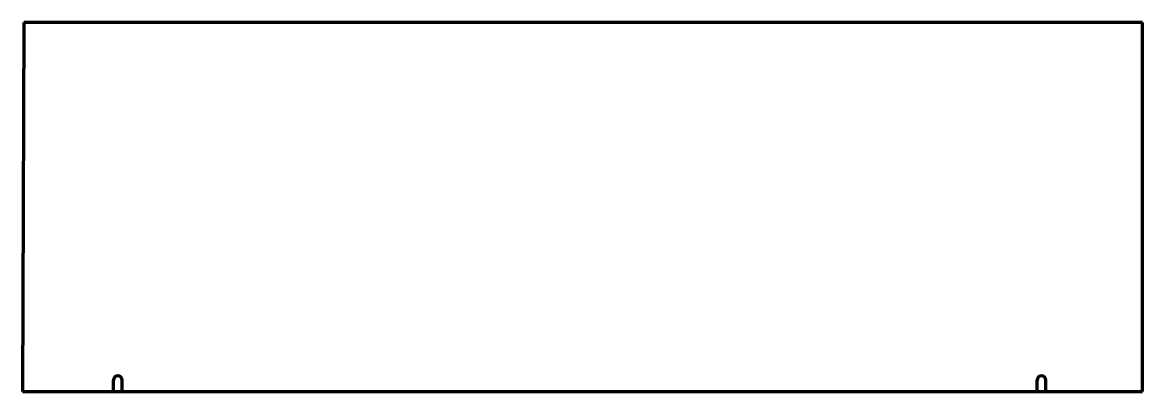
# Model space of a CAD drawing. Header units: inches. Extents: x 0 to 96.9, y 0 to 31.9.
import ezdxf

# ---------------------------------------------------------------- set-up
doc = ezdxf.new("R2010")
doc.units = ezdxf.units.IN
doc.header["$MEASUREMENT"] = 0
doc.layers.add('1', color=7, linetype='Continuous')

msp = doc.modelspace()

# ---------------------------------------------------------------- linework, layer by layer
at = {"color": 7, "lineweight": 90}
for p, q in [((0.125, 31.9375), (0, 0)), ((96.875, 31.9375), (0.125, 31.9375)), ((96.875, 0), (96.875, 31.9375)), ((0, 0), (96.875, 0))]:
    msp.add_line(p, q, dxfattribs=at)
at = {"layer": '1', "color": 7, "lineweight": 90}
for p, q in [((7.875, 0), (7.875, 1)), ((8.625, 0), (8.625, 1)), ((87.75, 0), (87.75, 1)), ((88.5, 0), (88.5, 1))]:
    msp.add_line(p, q, dxfattribs=at)
for centre in [(8.25, 1), (88.125, 1)]:
    msp.add_arc(centre, 0.375, 0, 180, dxfattribs=at)

doc.saveas('drawing.dxf')
